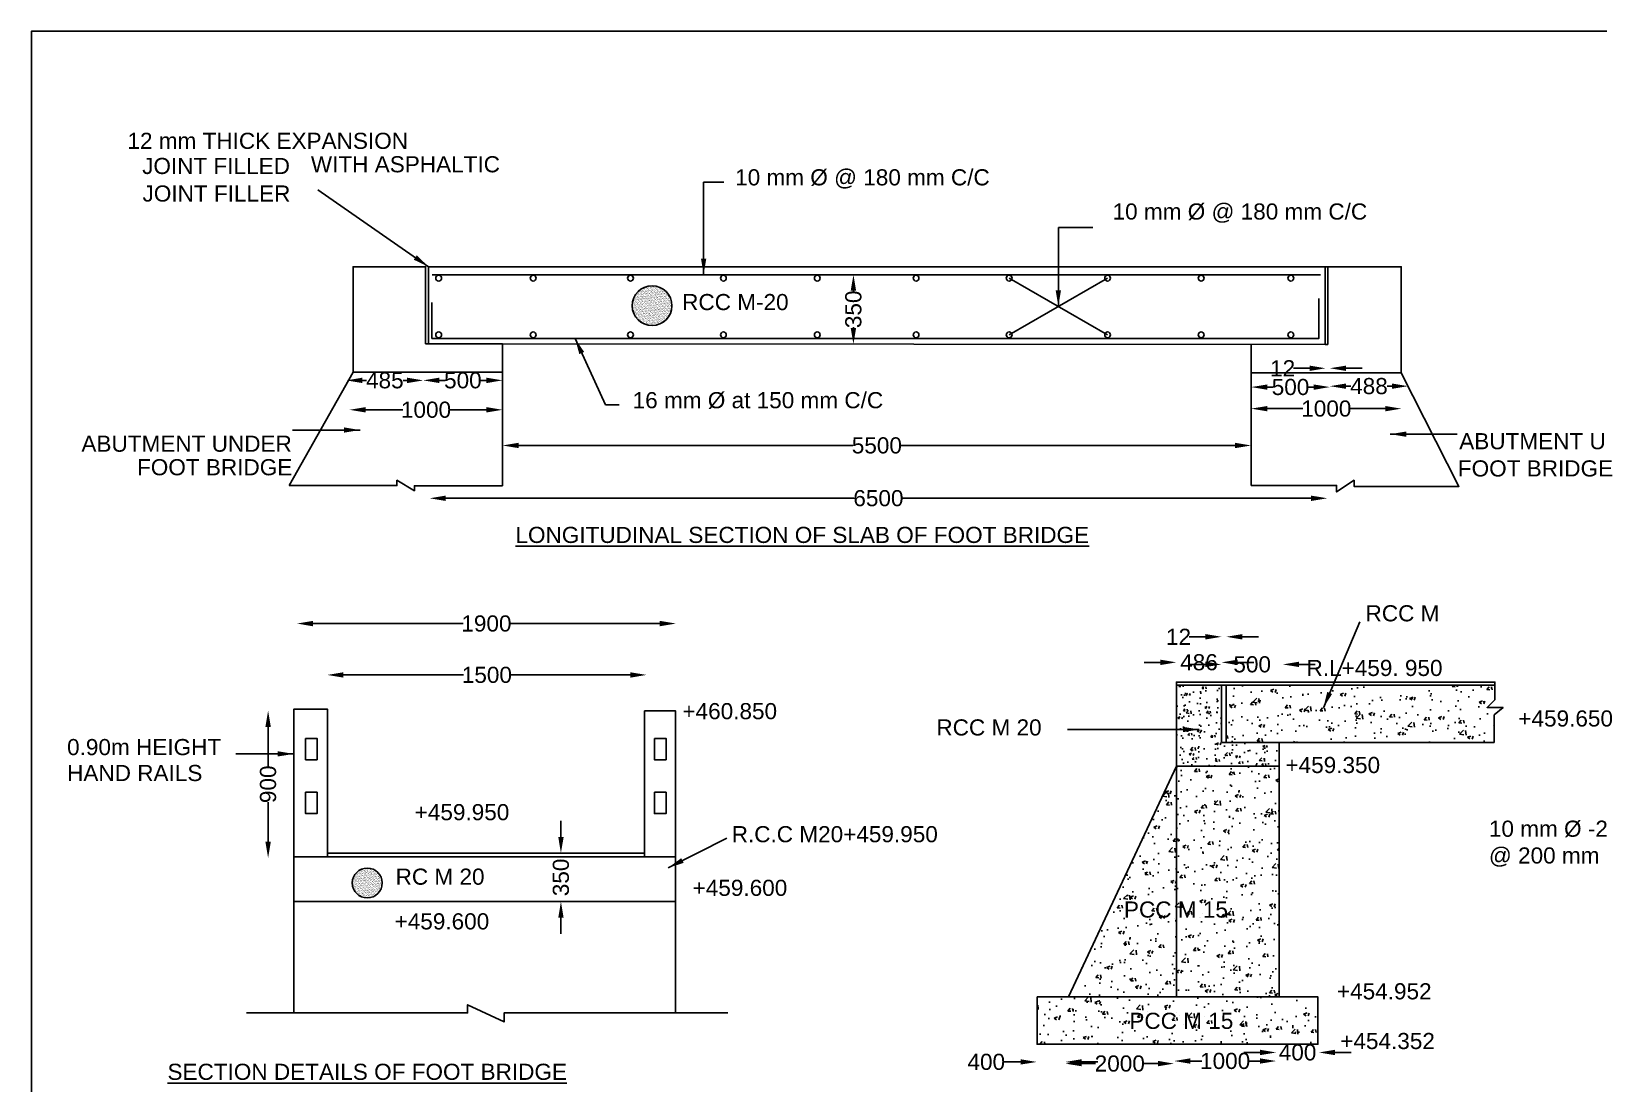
# Model space of a CAD drawing. Header units: millimetres. Extents: x 2559993 to 2602219, y 44352119 to 44378370.
# Drawn here: x 2559993 to 2584271, y 44362060 to 44378370 of the extents above; entities that cross this region are included whole.
import ezdxf

# ---------------------------------------------------------------- set-up
doc = ezdxf.new("R2010")
doc.units = ezdxf.units.MM
doc.header["$MEASUREMENT"] = 0
for name, color, linetype in [('DIMENSION', 7, 'Continuous'), ('DRAWING', 2, 'Continuous'), ('TEXT', 7, 'Continuous')]:
    doc.layers.add(name, color=color, linetype=linetype)
doc.styles.get("Standard").update_dxf_attribs({"font": 'arial.ttf', "height": 250})
doc.dimstyles.get("Standard").update_dxf_attribs({"dimtxt": 250, "dimasz": 250, "dimexe": 0.18, "dimexo": 0.0625, "dimgap": 0.09, "dimtad": 0, "dimdec": 0, "dimzin": 0, "dimdsep": 46, "dimtxsty": 'Standard', "dimcen": 0.09, "dimse1": 1, "dimse2": 1, "dimadec": 0, "dimazin": 0, "dimtfac": 1, "dimtdec": 0, "dimtofl": 0, "dimtmove": 0, "dimatfit": 3, "dimfxl": 1, "dimtolj": 1, "dimtzin": 0, "dimarcsym": 0})

# ---------------------------------------------------------------- blocks, each defined once
blk = doc.blocks.new('*D53')
at = {"layer": 'Defpoints', "color": 0, "transparency": 16777216}
for p in [(2564921, 44372504), (2567291, 44372504), (2567291, 44372504)]:
    blk.add_point(p, dxfattribs=at)
at = {"layer": 'DIMENSION', "color": 0, "lineweight": -2, "transparency": 16777216}
for p, q in [((2565171, 44372504), (2565745, 44372504)), ((2567041, 44372504), (2566467, 44372504))]:
    blk.add_line(p, q, dxfattribs=at)
at = {"layer": 'DIMENSION', "color": 0, "transparency": 16777216}
for points in [[(2565171, 44372546), (2565171, 44372462), (2564921, 44372504)], [(2567041, 44372546), (2567041, 44372462), (2567291, 44372504)]]:
    blk.add_solid(points, dxfattribs=at)
at = {"layer": 'DIMENSION', "color": 0, "transparency": 16777216, "insert": (2566106, 44372504), "char_height": 250, "attachment_point": 5}
blk.add_mtext('\\A1;1000', dxfattribs=at)
blk = doc.blocks.new('*D54')
at = {"layer": 'Defpoints', "color": 0, "transparency": 16777216}
for p in [(2564872, 44372905), (2566063, 44372960), (2566063, 44372905)]:
    blk.add_point(p, dxfattribs=at)
at = {"layer": 'DIMENSION', "color": 0, "lineweight": -2, "transparency": 16777216}
for p, q in [((2565122, 44372960), (2565185, 44372960)), ((2565813, 44372960), (2565750, 44372960))]:
    blk.add_line(p, q, dxfattribs=at)
at = {"layer": 'DIMENSION', "color": 0, "transparency": 16777216}
for points in [[(2565122, 44373002), (2565122, 44372918), (2564872, 44372960)], [(2565813, 44373002), (2565813, 44372918), (2566063, 44372960)]]:
    blk.add_solid(points, dxfattribs=at)
at = {"layer": 'DIMENSION', "color": 0, "transparency": 16777216, "insert": (2565468, 44372960), "char_height": 250, "attachment_point": 5}
blk.add_mtext('\\A1;485', dxfattribs=at)
blk = doc.blocks.new('*D55')
at = {"layer": 'Defpoints', "color": 0, "transparency": 16777216}
for p in [(2566063, 44372960), (2567291, 44372960), (2567291, 44372960)]:
    blk.add_point(p, dxfattribs=at)
at = {"layer": 'DIMENSION', "color": 0, "lineweight": -2, "transparency": 16777216}
for p, q in [((2566313, 44372960), (2566401, 44372960)), ((2567041, 44372960), (2566953, 44372960))]:
    blk.add_line(p, q, dxfattribs=at)
at = {"layer": 'DIMENSION', "color": 0, "transparency": 16777216}
for points in [[(2566313, 44373002), (2566313, 44372918), (2566063, 44372960)], [(2567041, 44373002), (2567041, 44372918), (2567291, 44372960)]]:
    blk.add_solid(points, dxfattribs=at)
at = {"layer": 'DIMENSION', "color": 0, "transparency": 16777216, "insert": (2566677, 44372960), "char_height": 250, "attachment_point": 5}
blk.add_mtext('\\A1;500', dxfattribs=at)
blk = doc.blocks.new('*D56')
at = {"layer": 'Defpoints', "color": 0, "transparency": 16777216}
for p in [(2567291, 44371788), (2578889, 44371951), (2578889, 44371788)]:
    blk.add_point(p, dxfattribs=at)
at = {"layer": 'DIMENSION', "color": 0, "lineweight": -2, "transparency": 16777216}
for p, q in [((2567541, 44371951), (2572717, 44371951)), ((2578639, 44371951), (2573463, 44371951))]:
    blk.add_line(p, q, dxfattribs=at)
at = {"layer": 'DIMENSION', "color": 0, "transparency": 16777216}
for points in [[(2567541, 44371993), (2567541, 44371910), (2567291, 44371951)], [(2578639, 44371993), (2578639, 44371910), (2578889, 44371951)]]:
    blk.add_solid(points, dxfattribs=at)
at = {"layer": 'DIMENSION', "color": 0, "transparency": 16777216, "insert": (2573090, 44371951), "char_height": 250, "attachment_point": 5}
blk.add_mtext('\\A1;5500', dxfattribs=at)
blk = doc.blocks.new('*D57')
at = {"layer": 'Defpoints', "color": 0, "transparency": 16777216}
for p in [(2566162, 44371133), (2566162, 44371108), (2580067, 44371108)]:
    blk.add_point(p, dxfattribs=at)
at = {"layer": 'DIMENSION', "color": 0, "lineweight": -2, "transparency": 16777216}
for p, q in [((2566412, 44371133), (2572741, 44371133)), ((2579817, 44371133), (2573488, 44371133))]:
    blk.add_line(p, q, dxfattribs=at)
at = {"layer": 'DIMENSION', "color": 0, "transparency": 16777216}
for points in [[(2566412, 44371174), (2566412, 44371091), (2566162, 44371133)], [(2579817, 44371174), (2579817, 44371091), (2580067, 44371133)]]:
    blk.add_solid(points, dxfattribs=at)
at = {"layer": 'DIMENSION', "color": 0, "transparency": 16777216, "insert": (2573114, 44371133), "char_height": 250, "attachment_point": 5}
blk.add_mtext('\\A1;6500', dxfattribs=at)
blk = doc.blocks.new('*D58')
at = {"layer": 'Defpoints', "color": 0, "transparency": 16777216}
for p in [(2572727, 44374598), (2572727, 44374598), (2572727, 44373523)]:
    blk.add_point(p, dxfattribs=at)
at = {"layer": 'DIMENSION', "color": 0, "lineweight": -2, "transparency": 16777216}
for p, q in [((2572727, 44374348), (2572727, 44374336)), ((2572727, 44373773), (2572727, 44373785))]:
    blk.add_line(p, q, dxfattribs=at)
at = {"layer": 'DIMENSION', "color": 0, "transparency": 16777216}
for points in [[(2572685, 44374348), (2572769, 44374348), (2572727, 44374598)], [(2572685, 44373773), (2572769, 44373773), (2572727, 44373523)]]:
    blk.add_solid(points, dxfattribs=at)
at = {"layer": 'DIMENSION', "color": 0, "transparency": 16777216, "insert": (2572727, 44374061), "char_height": 250, "attachment_point": 5, "rotation": 90}
blk.add_mtext('\\A1;350', dxfattribs=at)
blk = doc.blocks.new('*D59')
at = {"layer": 'Defpoints', "color": 0, "transparency": 16777216}
for p in [(2581215, 44372522), (2578889, 44372479), (2581215, 44372479)]:
    blk.add_point(p, dxfattribs=at)
at = {"layer": 'DIMENSION', "color": 0, "lineweight": -2, "transparency": 16777216}
for p, q in [((2579139, 44372522), (2579691, 44372522)), ((2580965, 44372522), (2580413, 44372522))]:
    blk.add_line(p, q, dxfattribs=at)
at = {"layer": 'DIMENSION', "color": 0, "transparency": 16777216}
for points in [[(2579139, 44372563), (2579139, 44372480), (2578889, 44372522)], [(2580965, 44372563), (2580965, 44372480), (2581215, 44372522)]]:
    blk.add_solid(points, dxfattribs=at)
at = {"layer": 'DIMENSION', "color": 0, "transparency": 16777216, "insert": (2580052, 44372522), "char_height": 250, "attachment_point": 5}
blk.add_mtext('\\A1;1000', dxfattribs=at)
blk = doc.blocks.new('*D60')
at = {"layer": 'Defpoints', "color": 0, "transparency": 16777216}
for p in [(2578889, 44372856), (2578889, 44372856), (2580108, 44372856)]:
    blk.add_point(p, dxfattribs=at)
at = {"layer": 'DIMENSION', "color": 0, "lineweight": -2, "transparency": 16777216}
for p, q in [((2579139, 44372856), (2579223, 44372856)), ((2579858, 44372856), (2579774, 44372856))]:
    blk.add_line(p, q, dxfattribs=at)
at = {"layer": 'DIMENSION', "color": 0, "transparency": 16777216}
for points in [[(2579139, 44372897), (2579139, 44372814), (2578889, 44372856)], [(2579858, 44372897), (2579858, 44372814), (2580108, 44372856)]]:
    blk.add_solid(points, dxfattribs=at)
at = {"layer": 'DIMENSION', "color": 0, "transparency": 16777216, "insert": (2579498, 44372856), "char_height": 250, "attachment_point": 5}
blk.add_mtext('\\A1;500', dxfattribs=at)
blk = doc.blocks.new('*D61')
at = {"layer": 'Defpoints', "color": 0, "transparency": 16777216}
for p in [(2580042, 44373148), (2580042, 44372867), (2580108, 44372884)]:
    blk.add_point(p, dxfattribs=at)
at = {"layer": 'DIMENSION', "color": 0, "lineweight": -2, "transparency": 16777216}
for p, q in [((2579792, 44373148), (2579542, 44373148)), ((2580358, 44373148), (2580608, 44373148))]:
    blk.add_line(p, q, dxfattribs=at)
at = {"layer": 'DIMENSION', "color": 0, "transparency": 16777216}
for points in [[(2579792, 44373189), (2579792, 44373106), (2580042, 44373148)], [(2580358, 44373189), (2580358, 44373106), (2580108, 44373148)]]:
    blk.add_solid(points, dxfattribs=at)
at = {"layer": 'DIMENSION', "color": 0, "transparency": 16777216, "insert": (2579376, 44373148), "char_height": 250, "attachment_point": 5}
blk.add_mtext('\\A1;12', dxfattribs=at)
blk = doc.blocks.new('*D62')
at = {"layer": 'Defpoints', "color": 0, "transparency": 16777216}
for p in [(2580108, 44372884), (2581318, 44372870), (2581318, 44372870)]:
    blk.add_point(p, dxfattribs=at)
at = {"layer": 'DIMENSION', "color": 0, "lineweight": -2, "transparency": 16777216}
for p, q in [((2580358, 44372870), (2580431, 44372870)), ((2581068, 44372870), (2580994, 44372870))]:
    blk.add_line(p, q, dxfattribs=at)
at = {"layer": 'DIMENSION', "color": 0, "transparency": 16777216}
for points in [[(2580358, 44372912), (2580358, 44372829), (2580108, 44372870)], [(2581068, 44372912), (2581068, 44372829), (2581318, 44372870)]]:
    blk.add_solid(points, dxfattribs=at)
at = {"layer": 'DIMENSION', "color": 0, "transparency": 16777216, "insert": (2580713, 44372870), "char_height": 250, "attachment_point": 5}
blk.add_mtext('\\A1;488', dxfattribs=at)
blk = doc.blocks.new('*D63')
at = {"layer": 'Defpoints', "color": 0, "transparency": 16777216}
for p in [(2577730, 44368590), (2577730, 44368283), (2578430, 44368238)]:
    blk.add_point(p, dxfattribs=at)
at = {"layer": 'DIMENSION', "color": 0, "lineweight": -2, "transparency": 16777216}
for p, q in [((2577480, 44368590), (2577230, 44368590)), ((2578680, 44368590), (2578930, 44368590))]:
    blk.add_line(p, q, dxfattribs=at)
at = {"layer": 'DIMENSION', "color": 0, "transparency": 16777216}
for points in [[(2577480, 44368632), (2577480, 44368548), (2577730, 44368590)], [(2578680, 44368632), (2578680, 44368548), (2578430, 44368590)]]:
    blk.add_solid(points, dxfattribs=at)
at = {"layer": 'DIMENSION', "color": 0, "transparency": 16777216, "insert": (2578080, 44368590), "char_height": 250, "attachment_point": 5}
blk.add_mtext('\\A1;486', dxfattribs=at)
blk = doc.blocks.new('*D64')
at = {"layer": 'Defpoints', "color": 0, "transparency": 16777216}
for p in [(2578430, 44368986), (2578430, 44368238), (2578503, 44368238)]:
    blk.add_point(p, dxfattribs=at)
at = {"layer": 'DIMENSION', "color": 0, "lineweight": -2, "transparency": 16777216}
for p, q in [((2578180, 44368986), (2577930, 44368986)), ((2578753, 44368986), (2579003, 44368986))]:
    blk.add_line(p, q, dxfattribs=at)
at = {"layer": 'DIMENSION', "color": 0, "transparency": 16777216}
for points in [[(2578180, 44369028), (2578180, 44368944), (2578430, 44368986)], [(2578753, 44369028), (2578753, 44368944), (2578503, 44368986)]]:
    blk.add_solid(points, dxfattribs=at)
at = {"layer": 'DIMENSION', "color": 0, "transparency": 16777216, "insert": (2577763, 44368986), "char_height": 250, "attachment_point": 5}
blk.add_mtext('\\A1;12', dxfattribs=at)
blk = doc.blocks.new('*D65')
at = {"layer": 'Defpoints', "color": 0, "transparency": 16777216}
for p in [(2578430, 44368590), (2579379, 44368558), (2579379, 44368558)]:
    blk.add_point(p, dxfattribs=at)
at = {"layer": 'DIMENSION', "color": 0, "lineweight": -2, "transparency": 16777216}
for p, q in [((2578180, 44368558), (2577930, 44368558)), ((2579629, 44368558), (2579879, 44368558))]:
    blk.add_line(p, q, dxfattribs=at)
at = {"layer": 'DIMENSION', "color": 0, "transparency": 16777216}
for points in [[(2578180, 44368600), (2578180, 44368517), (2578430, 44368558)], [(2579629, 44368600), (2579629, 44368517), (2579379, 44368558)]]:
    blk.add_solid(points, dxfattribs=at)
at = {"layer": 'DIMENSION', "color": 0, "transparency": 16777216, "insert": (2578904, 44368558), "char_height": 250, "attachment_point": 5}
blk.add_mtext('\\A1;500', dxfattribs=at)
blk = doc.blocks.new('*D67')
at = {"layer": 'Defpoints', "color": 0, "transparency": 16777216}
for p in [(2575566, 44362397), (2575566, 44362385), (2576011, 44362385)]:
    blk.add_point(p, dxfattribs=at)
at = {"layer": 'DIMENSION', "color": 0, "lineweight": -2, "transparency": 16777216}
for p, q in [((2575316, 44362397), (2575066, 44362397)), ((2576261, 44362397), (2576511, 44362397))]:
    blk.add_line(p, q, dxfattribs=at)
at = {"layer": 'DIMENSION', "color": 0, "transparency": 16777216}
for points in [[(2575316, 44362439), (2575316, 44362356), (2575566, 44362397)], [(2576261, 44362439), (2576261, 44362356), (2576011, 44362397)]]:
    blk.add_solid(points, dxfattribs=at)
at = {"layer": 'DIMENSION', "color": 0, "transparency": 16777216, "insert": (2574785, 44362397), "char_height": 250, "attachment_point": 5}
blk.add_mtext('\\A1;400', dxfattribs=at)
blk = doc.blocks.new('*D68')
at = {"layer": 'Defpoints', "color": 0, "transparency": 16777216}
for p in [(2576011, 44362397), (2577695, 44362397), (2577695, 44362371)]:
    blk.add_point(p, dxfattribs=at)
at = {"layer": 'DIMENSION', "color": 0, "lineweight": -2, "transparency": 16777216}
for p, q in [((2576261, 44362371), (2576478, 44362371)), ((2577445, 44362371), (2577228, 44362371))]:
    blk.add_line(p, q, dxfattribs=at)
at = {"layer": 'DIMENSION', "color": 0, "transparency": 16777216}
for points in [[(2576261, 44362413), (2576261, 44362330), (2576011, 44362371)], [(2577445, 44362413), (2577445, 44362330), (2577695, 44362371)]]:
    blk.add_solid(points, dxfattribs=at)
at = {"layer": 'DIMENSION', "color": 0, "transparency": 16777216, "insert": (2576853, 44362371), "char_height": 250, "attachment_point": 5}
blk.add_mtext('\\A1;2000', dxfattribs=at)
blk = doc.blocks.new('*D69')
at = {"layer": 'Defpoints', "color": 0, "transparency": 16777216}
for p in [(2577695, 44362397), (2579275, 44362411), (2579275, 44362397)]:
    blk.add_point(p, dxfattribs=at)
at = {"layer": 'DIMENSION', "color": 0, "lineweight": -2, "transparency": 16777216}
for p, q in [((2577945, 44362411), (2578124, 44362411)), ((2579025, 44362411), (2578846, 44362411))]:
    blk.add_line(p, q, dxfattribs=at)
at = {"layer": 'DIMENSION', "color": 0, "transparency": 16777216}
for points in [[(2577945, 44362453), (2577945, 44362370), (2577695, 44362411)], [(2579025, 44362453), (2579025, 44362370), (2579275, 44362411)]]:
    blk.add_solid(points, dxfattribs=at)
at = {"layer": 'DIMENSION', "color": 0, "transparency": 16777216, "insert": (2578485, 44362411), "char_height": 250, "attachment_point": 5}
blk.add_mtext('\\A1;1000', dxfattribs=at)
blk = doc.blocks.new('*D70')
at = {"layer": 'Defpoints', "color": 0, "transparency": 16777216}
for p in [(2579275, 44362411), (2579938, 44362544), (2579938, 44362411)]:
    blk.add_point(p, dxfattribs=at)
at = {"layer": 'DIMENSION', "color": 0, "lineweight": -2, "transparency": 16777216}
for p, q in [((2579025, 44362544), (2578775, 44362544)), ((2580188, 44362544), (2580438, 44362544))]:
    blk.add_line(p, q, dxfattribs=at)
at = {"layer": 'DIMENSION', "color": 0, "transparency": 16777216}
for points in [[(2579025, 44362586), (2579025, 44362502), (2579275, 44362544)], [(2580188, 44362586), (2580188, 44362502), (2579938, 44362544)]]:
    blk.add_solid(points, dxfattribs=at)
at = {"layer": 'DIMENSION', "color": 0, "transparency": 16777216, "insert": (2579607, 44362544), "char_height": 250, "attachment_point": 5}
blk.add_mtext('\\A1;400', dxfattribs=at)
blk = doc.blocks.new('*D72')
at = {"layer": 'Defpoints', "color": 0, "transparency": 16777216}
for p in [(2568196, 44365632), (2568196, 44365632), (2568196, 44364883)]:
    blk.add_point(p, dxfattribs=at)
at = {"layer": 'DIMENSION', "color": 0, "lineweight": -2, "transparency": 16777216}
for p, q in [((2568196, 44365882), (2568196, 44366132)), ((2568196, 44364633), (2568196, 44364383))]:
    blk.add_line(p, q, dxfattribs=at)
at = {"layer": 'DIMENSION', "color": 0, "transparency": 16777216}
for points in [[(2568155, 44365882), (2568238, 44365882), (2568196, 44365632)], [(2568155, 44364633), (2568238, 44364633), (2568196, 44364883)]]:
    blk.add_solid(points, dxfattribs=at)
at = {"layer": 'DIMENSION', "color": 0, "transparency": 16777216, "insert": (2568196, 44365257), "char_height": 250, "attachment_point": 5, "rotation": 90}
blk.add_mtext('\\A1;350', dxfattribs=at)
blk = doc.blocks.new('*D73')
at = {"layer": 'Defpoints', "color": 0, "transparency": 16777216}
for p in [(2563590, 44367840), (2563660, 44367840), (2563590, 44365559)]:
    blk.add_point(p, dxfattribs=at)
at = {"layer": 'DIMENSION', "color": 0, "lineweight": -2, "transparency": 16777216}
for p, q in [((2563660, 44367590), (2563660, 44366975)), ((2563660, 44365809), (2563660, 44366424))]:
    blk.add_line(p, q, dxfattribs=at)
at = {"layer": 'DIMENSION', "color": 0, "transparency": 16777216}
for points in [[(2563618, 44367590), (2563702, 44367590), (2563660, 44367840)], [(2563618, 44365809), (2563702, 44365809), (2563660, 44365559)]]:
    blk.add_solid(points, dxfattribs=at)
at = {"layer": 'DIMENSION', "color": 0, "transparency": 16777216, "insert": (2563660, 44366700), "char_height": 250, "attachment_point": 5, "rotation": 90}
blk.add_mtext('\\A1;900', dxfattribs=at)
blk = doc.blocks.new('*D74')
at = {"layer": 'Defpoints', "color": 0, "transparency": 16777216}
for p in [(2564577, 44368395), (2564577, 44368343), (2569522, 44368343)]:
    blk.add_point(p, dxfattribs=at)
at = {"layer": 'DIMENSION', "color": 0, "lineweight": -2, "transparency": 16777216}
for p, q in [((2564827, 44368395), (2566688, 44368395)), ((2569272, 44368395), (2567410, 44368395))]:
    blk.add_line(p, q, dxfattribs=at)
at = {"layer": 'DIMENSION', "color": 0, "transparency": 16777216}
for points in [[(2564827, 44368436), (2564827, 44368353), (2564577, 44368395)], [(2569272, 44368436), (2569272, 44368353), (2569522, 44368395)]]:
    blk.add_solid(points, dxfattribs=at)
at = {"layer": 'DIMENSION', "color": 0, "transparency": 16777216, "insert": (2567049, 44368395), "char_height": 250, "attachment_point": 5}
blk.add_mtext('\\A1;1500', dxfattribs=at)
blk = doc.blocks.new('*D75')
at = {"layer": 'Defpoints', "color": 0, "transparency": 16777216}
for p in [(2564107, 44369201), (2564107, 44369191), (2569977, 44369201)]:
    blk.add_point(p, dxfattribs=at)
at = {"layer": 'DIMENSION', "color": 0, "lineweight": -2, "transparency": 16777216}
for p, q in [((2564357, 44369191), (2566681, 44369191)), ((2569727, 44369191), (2567403, 44369191))]:
    blk.add_line(p, q, dxfattribs=at)
at = {"layer": 'DIMENSION', "color": 0, "transparency": 16777216}
for points in [[(2564357, 44369233), (2564357, 44369149), (2564107, 44369191)], [(2569727, 44369233), (2569727, 44369149), (2569977, 44369191)]]:
    blk.add_solid(points, dxfattribs=at)
at = {"layer": 'DIMENSION', "color": 0, "transparency": 16777216, "insert": (2567042, 44369191), "char_height": 250, "attachment_point": 5}
blk.add_mtext('\\A1;1900', dxfattribs=at)

msp = doc.modelspace()

# ---------------------------------------------------------------- hatches: boundary and pattern name
at = {"layer": 'DRAWING'}
h = msp.add_hatch(dxfattribs=at)
h.set_pattern_fill('AR-SAND', color=0, scale=15, style=0)
h.set_pattern_definition([(37.5, (5037.756, 16245.738), (-0.944900372, 28.902356535), [0, -22.8, 0, -25.5, 0, -24.375]), (7.5, (5037.756, 16245.74), (26.54665058, 42.33219098), [0, -12.3, 0, -20.55, 0, -7.875]), (327.5, (5019.306, 16245.738), (46.712127926, 0.084885803), [0, -7.5, 0, -27, 0, -35.25]), (317.5, (5019.306, 16245.74), (45.09189907, 13.165133474), [0, -3.75, 0, -17.7, 0, -20.25])])
edge = h.paths.add_edge_path()
edge.add_arc((2569607.9, 44374117.7), 308.1, 0, 360)
h = msp.add_hatch(dxfattribs=at)
h.set_pattern_fill('AR-CONC', color=0, scale=75, style=0)
h.set_pattern_definition([(50, (0, 0), (537.945137, -47.0641012), [56.25, -618.75]), (355, (0, 0), (-104.0635, 564.1441), [45, -495]), (100.4514, (44.83, -3.9), (433.882036, 517.0796565), [47.8051425, -525.856584]), (46.1842, (0, 150), (800.430786, -124.139261), [84.375, -928.125]), (96.6356, (66.7, 139.66), (700.997029, 730.588403), [71.707716, -788.78475]), (351.1842, (0, 150), (700.996459, 730.58895), [67.5, -742.5]), (21, (75, 112.5), (447.680289, -301.964168), [56.25, -618.75]), (326, (75, 112.5), (182.486499, 543.862534), [45, -495]), (71.4514, (112.3, 87.34), (630.1669714, 241.8978725), [47.8051425, -525.856584]), (37.5, (0, 0), (9.1198915, 249.6703904), [0, -489, 0, -502.5, 0, -496.875]), (7.5, (0, 0), (197.3021531, 295.8087839), [0, -286.5, 0, -477.75, 0, -189.375]), (327.5, (-167.25, 0), (400.3668271, -16.9161538), [0, -187.5, 0, -585, 0, -776.25]), (317.5, (-242.25, 0), (437.389627, 75.0787367), [0, -243.75, 0, -388.5, 0, -551.25])])
h.paths.add_polyline_path([(2582665, 44368009.8), (2582665, 44368238.5), (2578503.4, 44368238.5), (2578503.4, 44367349.3), (2579321.6, 44367349.3), (2582650.2, 44367349.3), (2582650.2, 44367775.1), (2582790.8, 44367891.5), (2582542.9, 44367891.5)])
h.paths.add_polyline_path([(2579321.6, 44366979), (2577729.6, 44366979), (2577729.6, 44363404.3), (2579321.6, 44363404.3)])
h.paths.add_polyline_path([(2577729.6, 44366979), (2576057.3, 44363404.3), (2577729.6, 44363404.3)])
h.paths.add_polyline_path([(2579922, 44363404.3), (2575573.1, 44363404.3), (2575573.1, 44362670.6), (2579922, 44362670.6)])
h = msp.add_hatch(dxfattribs=at)
h.set_pattern_fill('AR-CONC', color=0, scale=50, style=0)
h.set_pattern_definition([(50, (0, 0), (358.6300913, -31.3760675), [37.5, -412.5]), (355, (0, 0), (-69.3756668, 376.096067), [30, -330]), (100.4514, (29.9, -2.6), (289.2546909, 344.719771), [31.870095, -350.571056]), (46.1842, (0, 100), (533.6205243, -82.759507), [56.25, -618.75]), (96.6356, (44.47, 93.1), (467.331353, 487.0589355), [47.805144, -525.8565]), (351.1842, (0, 100), (467.3309726, 487.0593005), [45, -495]), (21, (50, 75), (298.453526, -201.3094453), [37.5, -412.5]), (326, (50, 75), (121.657666, 362.5750225), [30, -330]), (71.4514, (74.87, 58.22), (420.1113143, 161.2652484), [31.870095, -350.571056]), (37.5, (0, 0), (6.07992766, 166.4469269), [0, -326, 0, -335, 0, -331.25]), (7.5, (0, 0), (131.5347687, 197.20585594), [0, -191, 0, -318.5, 0, -126.25]), (327.5, (-111.5, 0), (266.9112181, -11.27743587), [0, -125, 0, -390, 0, -517.5]), (317.5, (-161.5, 0), (291.5930847, 50.0524912), [0, -162.5, 0, -259, 0, -367.5])])
h.paths.add_polyline_path([(2579321.6, 44367349.3), (2578429.5, 44367349.3), (2578429.5, 44368238.5), (2577729.6, 44368238.5), (2577729.6, 44366979), (2579321.6, 44366979)])
h = msp.add_hatch(dxfattribs=at)
h.set_pattern_fill('AR-SAND', color=0, scale=15, style=0)
h.set_pattern_definition([(37.5, (626.067, 7298.373), (-0.944900372, 28.902356535), [0, -22.8, 0, -25.5, 0, -24.375]), (7.5, (626.067, 7298.373), (26.54665058, 42.33219098), [0, -12.3, 0, -20.55, 0, -7.875]), (327.5, (607.617, 7298.373), (46.712127926, 0.084885803), [0, -7.5, 0, -27, 0, -35.25]), (317.5, (607.617, 7298.373), (45.09189907, 13.165133474), [0, -3.75, 0, -17.7, 0, -20.25])])
edge = h.paths.add_edge_path()
edge.add_arc((2565196.2, 44365170.4), 231.4, 0, 360)

# ---------------------------------------------------------------- linework, layer by layer
at = {"layer": 'DIMENSION', "color": 0}
msp.add_lwpolyline([(2602180.6, 44352118.9), (2559992.5, 44352118.9), (2559992.5, 44378369.6), (2602180.6, 44378369.6)], close=True, dxfattribs=at)
at = {"layer": 'DRAWING', "color": 0}
for points in [[(2563985.5, 44371328.3), (2565656.6, 44371328.3), (2565656.6, 44371413.4), (2565926.4, 44371250.5), (2565926.4, 44371328.1), (2567290.7, 44371328.1), (2567290.7, 44373526.6), (2566099.6, 44373526.6), (2566099.6, 44374721.6), (2564976.1, 44374721.6), (2564976.1, 44373088.9), (2567290.7, 44373088.9)], [(2566145.1, 44373526.6), (2566145.1, 44374721.6), (2580034, 44374721.6), (2580034, 44373517.8)], [(2580033.1, 44373517.8), (2580073.5, 44373517.8), (2580073.5, 44374721.6)], [(2581213.2, 44373075.8), (2581213.2, 44374721.6), (2580034, 44374721.6)], [(2579964.2, 44374598.3), (2566204, 44374598.3)], [(2576663.9, 44374543.9), (2575138.9, 44373665.6)], [(2575138.9, 44374543.9), (2576663.9, 44373665.6)], [(2566196.7, 44374167.7), (2566196.7, 44373610.5), (2579938, 44373610.5), (2579938, 44374230.1)], [(2567290.7, 44373526.6), (2580034, 44373517.8)], [(2578888.9, 44373518.6), (2578888.9, 44371332), (2580210.5, 44371332), (2580210.5, 44371232.1), (2580482.5, 44371412.8), (2580482.5, 44371317.4), (2582105.2, 44371317.4), (2581213.2, 44373075.8), (2578888.9, 44373075.8)], [(2564976.1, 44373088.9), (2563985.5, 44371328.3)], [(2579321.6, 44363404.3), (2579321.6, 44366979), (2579321.6, 44367349.3), (2582650.2, 44367349.3), (2582650.2, 44367775.1), (2582790.8, 44367891.5), (2582542.9, 44367891.5), (2582665, 44368009.8), (2582665, 44368283.3), (2577729.6, 44368283.3), (2577729.6, 44366979)], [(2579321.6, 44367349.3), (2578429.5, 44367349.3), (2578429.5, 44368238.5), (2577729.6, 44368238.5)], [(2578429.5, 44368238.5), (2582665, 44368238.5)], [(2578503.4, 44368238.5), (2578503.4, 44367349.3)], [(2564057.2, 44363156.3), (2564057.2, 44367862.4), (2564582.5, 44367862.4), (2564582.5, 44365575.4), (2564057.2, 44365575.4)], [(2569972.2, 44365575.4), (2569972.2, 44367837.5), (2569492.4, 44367837.5), (2569492.4, 44365575.4)], [(2579321.6, 44366979), (2577729.6, 44366979), (2576057.3, 44363404.3)], [(2577729.6, 44366979), (2577729.6, 44363404.3)], [(2564582.5, 44365631.8), (2569492.4, 44365631.8)], [(2564582.5, 44365575.4), (2569972.2, 44365575.4), (2569972.2, 44363156.3)], [(2564057.2, 44364883), (2569972.2, 44364883)], [(2563326.4, 44363156.3), (2566750.7, 44363156.3), (2566750.7, 44363282.4), (2567316.1, 44363016.6), (2567316.1, 44363156.3), (2570779.4, 44363156.3)]]:
    msp.add_lwpolyline(points, dxfattribs=at)
for points in [[(2564239.8, 44367411), (2564419.2, 44367411), (2564419.2, 44367079.6), (2564239.8, 44367079.6)], [(2569645.2, 44367411), (2569824.6, 44367411), (2569824.6, 44367079.6), (2569645.2, 44367079.6)], [(2564239.8, 44366577.5), (2564419.2, 44366577.5), (2564419.2, 44366246.1), (2564239.8, 44366246.1)], [(2569645.2, 44366577.5), (2569824.6, 44366577.5), (2569824.6, 44366246.1), (2569645.2, 44366246.1)], [(2575573.1, 44363404.3), (2579922, 44363404.3), (2579922, 44362670.6), (2575573.1, 44362670.6)]]:
    msp.add_lwpolyline(points, close=True, dxfattribs=at)
for centre, radius in [((2566302.2, 44374543.9), 44.9), ((2567767, 44374543.9), 44.9), ((2569274.3, 44374543.9), 44.9), ((2570713, 44374543.9), 44.9), ((2572167.2, 44374543.9), 44.9), ((2573697.4, 44374543.9), 44.9), ((2575138.9, 44374543.9), 44.9), ((2576663.9, 44374543.9), 44.9), ((2578113.2, 44374543.9), 44.9), ((2579503.7, 44374543.9), 44.9), ((2569607.9, 44374117.7), 308.1), ((2566302.2, 44373665.6), 44.9), ((2567767, 44373665.6), 44.9), ((2569274.3, 44373665.6), 44.9), ((2570713, 44373665.6), 44.9), ((2572167.2, 44373665.6), 44.9), ((2573697.4, 44373665.6), 44.9), ((2575138.9, 44373665.6), 44.9), ((2576663.9, 44373665.6), 44.9), ((2578113.2, 44373665.6), 44.9), ((2579503.7, 44373665.6), 44.9), ((2565196.2, 44365170.4), 231.4)]:
    msp.add_circle(centre, radius, dxfattribs=at)

# ---------------------------------------------------------------- texts
at = {"layer": 'TEXT', "color": 0}
for s, p in [('12 mm THICK EXPANSION', (2561481.1, 44376547.9)), ('JOINT FILLED', (2561708.6, 44376158.2)), ('WITH ASPHALTIC', (2564322.1, 44376184.5)), ('10 mm Ø @ 180 mm C/C', (2570894.6, 44375982)), ('JOINT FILLER', (2561715.3, 44375731.1)), ('10 mm Ø @ 180 mm C/C', (2576741.1, 44375452.2)), ('RCC M-20', (2570073.5, 44374048.8)), ('16 mm Ø at 150 mm C/C', (2569307, 44372527.8)), ('ABUTMENT UNDER', (2560768.2, 44371854)), ('ABUTMENT UNDER', (2582111.3, 44371892.8)), ('FOOT BRIDGE', (2561629.4, 44371489.1)), ('FOOT BRIDGE', (2582089.9, 44371470.6)), ('%%ULONGITUDINAL SECTION OF SLAB OF FOOT BRIDGE', (2567491.5, 44370440.2)), ('RCC M', (2580660.1, 44369225.4)), ('R.L+459. 950', (2579745.9, 44368378.4)), ('+460.850', (2570078.1, 44367708.9)), ('RCC M 20', (2574012.3, 44367456.4)), ('+459.650', (2583026.9, 44367595.5)), ('0.90m HEIGHT ', (2560546.3, 44367151.9)), ('HAND RAILS', (2560546.3, 44366750.3)), ('+459.350', (2579419.3, 44366874.2)), ('+459.950', (2565930.5, 44366143.5)), ('R.C.C M20+459.950', (2570841.2, 44365801.8)), ('10 mm Ø -2 Legged', (2582570.9, 44365886.9)), ('@ 200 mm C/C', (2582570.9, 44365472.2)), ('RC M 20', (2565635, 44365143.6)), ('+459.600', (2570236.2, 44364970.5)), ('PCC M 15', (2576917.4, 44364633.7)), ('+459.600', (2565619.3, 44364450.9)), ('+454.952', (2580217.2, 44363367)), ('PCC M 15', (2577001.5, 44362909.1)), ('+454.352', (2580268.2, 44362596.5)), ('%%USECTION DETAILS OF FOOT BRIDGE', (2562100.7, 44362119.3))]:
    msp.add_text(s, height=250, dxfattribs=at).set_placement(p)

# ---------------------------------------------------------------- dimensions: what is measured, and where the dimension line sits
at = {"layer": 'DIMENSION', "color": 0}
for base, p1, p2, text, picture, middle in [((2572727.1, 44374598.3), (2572727.1, 44373522.8), (2572727.1, 44374598.3), '350', '*D58', (2572727.1, 44374060.5)), ((2563660.2, 44367839.7), (2563589.9, 44365559.5), (2563589.9, 44367839.7), '900', '*D73', (2563660.2, 44366699.6)), ((2568196.2, 44365631.8), (2568196.2, 44364883), (2568196.2, 44365631.8), '350', '*D72', (2568196.2, 44365257.4))]:
    dim = msp.add_linear_dim(base=base, p1=p1, p2=p2, angle=90, text=text, dimstyle='Standard', dxfattribs=at)
    dim.commit()
    dim.dimension.update_dxf_attribs({"geometry": picture, "text_midpoint": middle})
for base, p1, p2, text, picture, middle in [((2580042, 44373147.8), (2580108, 44372884.1), (2580042, 44372866.5), '12', '*D61', (2579375.9, 44373147.8)), ((2566062.6, 44372960), (2564872.4, 44372904.6), (2566062.6, 44372904.6), '485', '*D54', (2565467.5, 44372960)), ((2567290.7, 44372960), (2566062.6, 44372960), (2567290.7, 44372960), '500', '*D55', (2566676.7, 44372960)), ((2578888.9, 44372855.5), (2580108, 44372855.5), (2578888.9, 44372855.5), '500', '*D60', (2579498.4, 44372855.5)), ((2581317.5, 44372870.3), (2580108, 44372884.1), (2581317.5, 44372870.3), '488', '*D62', (2580712.7, 44372870.3)), ((2567290.7, 44372504), (2564921.4, 44372504), (2567290.7, 44372504), '1000', '*D53', (2566106.1, 44372504)), ((2581215.3, 44372521.8), (2578888.9, 44372478.9), (2581215.3, 44372478.9), '1000', '*D59', (2580052.1, 44372521.8)), ((2578888.9, 44371951.2), (2567290.7, 44371788.4), (2578888.9, 44371788.4), '5500', '*D56', (2573089.8, 44371951.2)), ((2566162.3, 44371132.7), (2580066.7, 44371108.1), (2566162.3, 44371108.1), '6500', '*D57', (2573114.5, 44371132.7)), ((2564107.5, 44369191.2), (2569976.8, 44369200.8), (2564107.5, 44369200.8), '1900', '*D75', (2567042.1, 44369191.2)), ((2578429.5, 44368986), (2578503.4, 44368238.5), (2578429.5, 44368238.5), '12', '*D64', (2577763.4, 44368986)), ((2577729.6, 44368590.1), (2578429.5, 44368238.5), (2577729.6, 44368283.3), '486', '*D63', (2578079.6, 44368590.1)), ((2579379.4, 44368558.5), (2578429.5, 44368590.1), (2579379.4, 44368558.5), '500', '*D65', (2578904.4, 44368558.5)), ((2564576.7, 44368394.8), (2569521.6, 44368343.1), (2564576.7, 44368343.1), '1500', '*D74', (2567049.1, 44368394.8)), ((2575565.6, 44362397.3), (2576011.1, 44362384.9), (2575565.6, 44362384.9), '400', '*D67', (2574784.7, 44362397.3)), ((2579275.5, 44362411.5), (2577694.8, 44362397.3), (2579275.5, 44362397.3), '1000', '*D69', (2578485.2, 44362411.5)), ((2579938.2, 44362543.9), (2579275.5, 44362411.5), (2579938.2, 44362411.5), '400', '*D70', (2579606.8, 44362543.9)), ((2577694.8, 44362371.4), (2576011.1, 44362397.3), (2577694.8, 44362397.3), '2000', '*D68', (2576853, 44362371.4))]:
    dim = msp.add_linear_dim(base=base, p1=p1, p2=p2, text=text, dimstyle='Standard', dxfattribs=at)
    dim.commit()
    dim.dimension.update_dxf_attribs({"geometry": picture, "text_midpoint": middle})

# ---------------------------------------------------------------- leaders
for points in [[(2566145.1, 44374721.6), (2564431.8, 44375913.5)], [(2570406.8, 44374598.3), (2570406.8, 44376031.6), (2570720.6, 44376031.6)], [(2575901.4, 44374104.8), (2575901.4, 44375330.3), (2576434.4, 44375330.3)], [(2568414.6, 44373610.5), (2568885.6, 44372580.9), (2569100.7, 44372580.9)], [(2565083.6, 44372190.7), (2564039.1, 44372190.7)], [(2581040.4, 44372126.4), (2582081.6, 44372126.4)], [(2580006.8, 44367885.8), (2580573.6, 44369219.9)], [(2578083, 44367549), (2576045.1, 44367549)], [(2564057.2, 44367171.5), (2563157.7, 44367171.5)], [(2569855.6, 44365405.6), (2570765.9, 44365866.3)]]:
    msp.add_leader(points, dimstyle='Standard', override={"dimgap": 0.09, "dimtad": 0}, dxfattribs=at)

doc.saveas('drawing.dxf')
